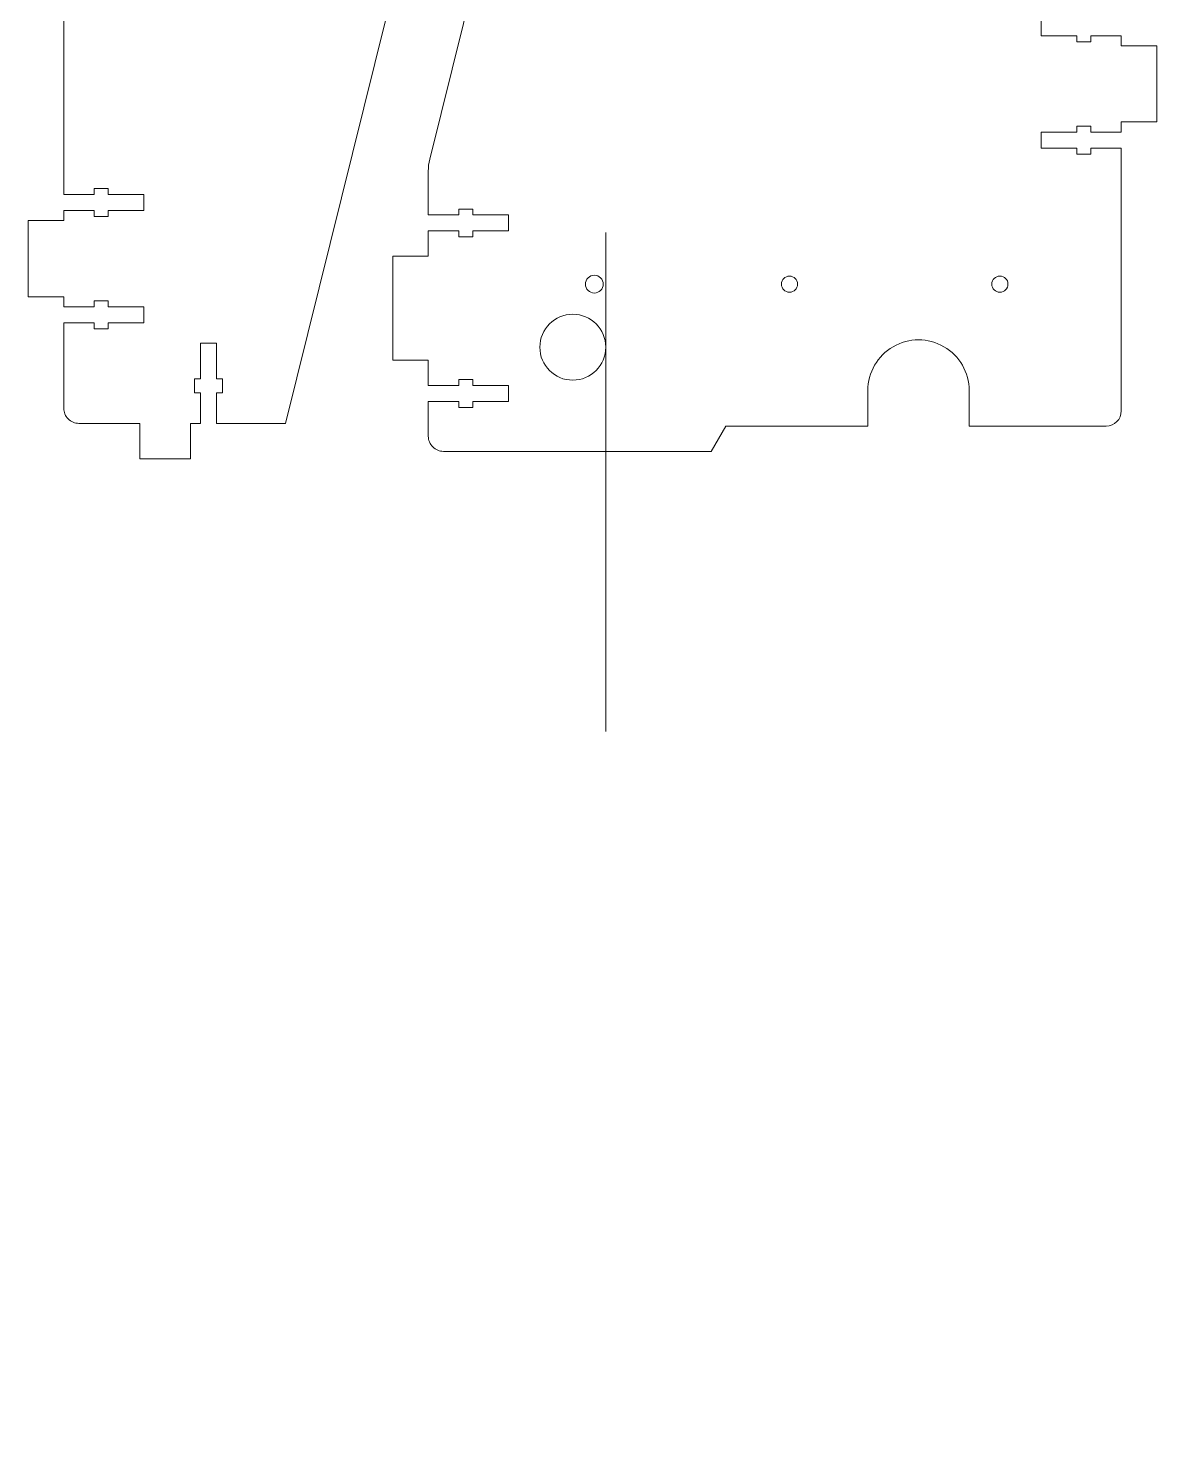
# Model space of a CAD drawing. Header units: millimetres. Extents: x -297 to 156, y -413 to 413.
# Drawn here: x -297.3 to -74.7, y -413.4 to -135.1 of the extents above; entities that cross this region are included whole.
import ezdxf

# ---------------------------------------------------------------- set-up
doc = ezdxf.new("R2010")
doc.units = ezdxf.units.MM
doc.header["$MEASUREMENT"] = 0
doc.layers.add('Layer 1', color=7, linetype='Continuous')

msp = doc.modelspace()

# ---------------------------------------------------------------- linework, layer by layer
at = {"layer": 'Layer 1', "lineweight": 9}
for points in [[(-125.4357, 212.6329), (-125.4357, 212.6329), (-218.1047, -160.8811), (-218.1047, -160.8811)], [(-246.5779, -213.0415), (-246.5779, -213.0415), (-153.9089, 160.4725), (-153.9089, 160.4725)], [(-290.3146, 133.0085), (-290.3146, 133.0085), (-290.3146, -167.8915), (-290.3146, -167.8915)], [(-97.499, -133.4171), (-97.499, -133.4171), (-97.499, -136.5671), (-97.499, -136.5671)], [(-97.499, -136.5671), (-97.499, -136.5671), (-90.499, -136.5671), (-90.499, -136.5671)], [(-90.499, -136.5671), (-90.499, -136.5671), (-90.499, -137.7421), (-90.499, -137.7421)], [(-90.499, -137.7421), (-90.499, -137.7421), (-87.699, -137.7421), (-87.699, -137.7421)], [(-87.699, -137.7421), (-87.699, -137.7421), (-87.699, -136.5671), (-87.699, -136.5671)], [(-87.699, -136.5671), (-87.699, -136.5671), (-81.699, -136.5671), (-81.699, -136.5671)], [(-81.699, -138.5671), (-81.699, -138.5671), (-81.699, -136.5671), (-81.699, -136.5671)], [(-74.699, -138.5671), (-74.699, -138.5671), (-81.699, -138.5671), (-81.699, -138.5671)], [(-74.699, -138.5671), (-74.699, -138.5671), (-74.699, -153.5671), (-74.699, -153.5671)], [(-90.499, -155.5671), (-90.499, -155.5671), (-97.499, -155.5671), (-97.499, -155.5671)], [(-97.499, -155.5671), (-97.499, -155.5671), (-97.499, -158.7171), (-97.499, -158.7171)], [(-87.699, -154.3921), (-87.699, -154.3921), (-90.499, -154.3921), (-90.499, -154.3921)], [(-90.499, -154.3921), (-90.499, -154.3921), (-90.499, -155.5671), (-90.499, -155.5671)], [(-87.699, -155.5671), (-87.699, -155.5671), (-87.699, -154.3921), (-87.699, -154.3921)], [(-81.699, -155.5671), (-81.699, -155.5671), (-87.699, -155.5671), (-87.699, -155.5671)], [(-74.699, -153.5671), (-74.699, -153.5671), (-81.699, -153.5671), (-81.699, -153.5671)], [(-81.699, -155.5671), (-81.699, -155.5671), (-81.699, -153.5671), (-81.699, -153.5671)], [(-218.1047, -160.8811), (-218.3002, -161.6688), (-218.399, -162.4775), (-218.399, -163.2891)], [(-97.499, -158.7171), (-97.499, -158.7171), (-90.499, -158.7171), (-90.499, -158.7171)], [(-90.499, -158.7171), (-90.499, -158.7171), (-90.499, -159.8921), (-90.499, -159.8921)], [(-90.499, -159.8921), (-90.499, -159.8921), (-87.699, -159.8921), (-87.699, -159.8921)], [(-87.699, -159.8921), (-87.699, -159.8921), (-87.699, -158.7171), (-87.699, -158.7171)], [(-87.699, -158.7171), (-87.699, -158.7171), (-81.699, -158.7171), (-81.699, -158.7171)], [(-81.699, -210.5671), (-81.699, -210.5671), (-81.699, -158.7171), (-81.699, -158.7171)], [(-218.399, -163.2891), (-218.399, -163.2891), (-218.399, -171.9171), (-218.399, -171.9171)], [(-281.5146, -166.7165), (-281.5146, -166.7165), (-284.3146, -166.7165), (-284.3146, -166.7165)], [(-284.3146, -166.7165), (-284.3146, -166.7165), (-284.3146, -167.8915), (-284.3146, -167.8915)], [(-281.5146, -167.8915), (-281.5146, -167.8915), (-281.5146, -166.7165), (-281.5146, -166.7165)], [(-284.3146, -167.8915), (-284.3146, -167.8915), (-290.3146, -167.8915), (-290.3146, -167.8915)], [(-274.5146, -167.8915), (-274.5146, -167.8915), (-281.5146, -167.8915), (-281.5146, -167.8915)], [(-274.5146, -171.0415), (-274.5146, -171.0415), (-274.5146, -167.8915), (-274.5146, -167.8915)], [(-290.3146, -171.0415), (-290.3146, -171.0415), (-290.3146, -173.0415), (-290.3146, -173.0415)], [(-290.3146, -171.0415), (-290.3146, -171.0415), (-284.3146, -171.0415), (-284.3146, -171.0415)], [(-284.3146, -171.0415), (-284.3146, -171.0415), (-284.3146, -172.2165), (-284.3146, -172.2165)], [(-284.3146, -172.2165), (-284.3146, -172.2165), (-281.5146, -172.2165), (-281.5146, -172.2165)], [(-281.5146, -172.2165), (-281.5146, -172.2165), (-281.5146, -171.0415), (-281.5146, -171.0415)], [(-281.5146, -171.0415), (-281.5146, -171.0415), (-274.5146, -171.0415), (-274.5146, -171.0415)], [(-212.399, -171.9171), (-212.399, -171.9171), (-218.399, -171.9171), (-218.399, -171.9171)], [(-209.599, -170.7421), (-209.599, -170.7421), (-212.399, -170.7421), (-212.399, -170.7421)], [(-212.399, -170.7421), (-212.399, -170.7421), (-212.399, -171.9171), (-212.399, -171.9171)], [(-209.599, -171.9171), (-209.599, -171.9171), (-209.599, -170.7421), (-209.599, -170.7421)], [(-202.599, -171.9171), (-202.599, -171.9171), (-209.599, -171.9171), (-209.599, -171.9171)], [(-202.599, -175.0671), (-202.599, -175.0671), (-202.599, -171.9171), (-202.599, -171.9171)], [(-297.3146, -188.0415), (-297.3146, -188.0415), (-297.3146, -173.0415), (-297.3146, -173.0415)], [(-297.3146, -173.0415), (-297.3146, -173.0415), (-290.3146, -173.0415), (-290.3146, -173.0415)], [(-218.399, -175.0671), (-218.399, -175.0671), (-218.399, -180.0671), (-218.399, -180.0671)], [(-218.399, -175.0671), (-218.399, -175.0671), (-212.399, -175.0671), (-212.399, -175.0671)], [(-212.399, -175.0671), (-212.399, -175.0671), (-212.399, -176.2421), (-212.399, -176.2421)], [(-209.599, -176.2421), (-209.599, -176.2421), (-209.599, -175.0671), (-209.599, -175.0671)], [(-209.599, -175.0671), (-209.599, -175.0671), (-202.599, -175.0671), (-202.599, -175.0671)], [(-212.399, -176.2421), (-212.399, -176.2421), (-209.599, -176.2421), (-209.599, -176.2421)], [(-225.399, -180.0671), (-225.399, -180.0671), (-225.399, -200.5671), (-225.399, -200.5671)], [(-218.399, -180.0671), (-218.399, -180.0671), (-225.399, -180.0671), (-225.399, -180.0671)], [(-297.3146, -188.0415), (-297.3146, -188.0415), (-290.3146, -188.0415), (-290.3146, -188.0415)], [(-290.3146, -188.0415), (-290.3146, -188.0415), (-290.3146, -190.0415), (-290.3146, -190.0415)], [(-281.5146, -188.8665), (-281.5146, -188.8665), (-284.3146, -188.8665), (-284.3146, -188.8665)], [(-284.3146, -188.8665), (-284.3146, -188.8665), (-284.3146, -190.0415), (-284.3146, -190.0415)], [(-281.5146, -190.0415), (-281.5146, -190.0415), (-281.5146, -188.8665), (-281.5146, -188.8665)], [(-284.3146, -190.0415), (-284.3146, -190.0415), (-290.3146, -190.0415), (-290.3146, -190.0415)], [(-274.5146, -190.0415), (-274.5146, -190.0415), (-281.5146, -190.0415), (-281.5146, -190.0415)], [(-274.5146, -193.1915), (-274.5146, -193.1915), (-274.5146, -190.0415), (-274.5146, -190.0415)], [(-290.3146, -193.1915), (-290.3146, -193.1915), (-284.3146, -193.1915), (-284.3146, -193.1915)], [(-290.3146, -193.1915), (-290.3146, -193.1915), (-290.3146, -210.0415), (-290.3146, -210.0415)], [(-284.3146, -193.1915), (-284.3146, -193.1915), (-284.3146, -194.3665), (-284.3146, -194.3665)], [(-284.3146, -194.3665), (-284.3146, -194.3665), (-281.5146, -194.3665), (-281.5146, -194.3665)], [(-281.5146, -194.3665), (-281.5146, -194.3665), (-281.5146, -193.1915), (-281.5146, -193.1915)], [(-281.5146, -193.1915), (-281.5146, -193.1915), (-274.5146, -193.1915), (-274.5146, -193.1915)], [(-260.1646, -197.2415), (-260.1646, -197.2415), (-263.3146, -197.2415), (-263.3146, -197.2415)], [(-263.3146, -197.2415), (-263.3146, -197.2415), (-263.3146, -204.2415), (-263.3146, -204.2415)], [(-260.1646, -204.2415), (-260.1646, -204.2415), (-260.1646, -197.2415), (-260.1646, -197.2415)], [(-225.399, -200.5671), (-225.399, -200.5671), (-218.399, -200.5671), (-218.399, -200.5671)], [(-218.399, -200.5671), (-218.399, -200.5671), (-218.399, -205.5671), (-218.399, -205.5671)], [(-263.3146, -204.2415), (-263.3146, -204.2415), (-264.4896, -204.2415), (-264.4896, -204.2415)], [(-264.4896, -204.2415), (-264.4896, -204.2415), (-264.4896, -207.0415), (-264.4896, -207.0415)], [(-258.9896, -204.2415), (-258.9896, -204.2415), (-260.1646, -204.2415), (-260.1646, -204.2415)], [(-258.9896, -207.0415), (-258.9896, -207.0415), (-258.9896, -204.2415), (-258.9896, -204.2415)], [(-212.399, -205.5671), (-212.399, -205.5671), (-218.399, -205.5671), (-218.399, -205.5671)], [(-209.599, -204.3921), (-209.599, -204.3921), (-212.399, -204.3921), (-212.399, -204.3921)], [(-212.399, -204.3921), (-212.399, -204.3921), (-212.399, -205.5671), (-212.399, -205.5671)], [(-209.599, -205.5671), (-209.599, -205.5671), (-209.599, -204.3921), (-209.599, -204.3921)], [(-202.599, -205.5671), (-202.599, -205.5671), (-209.599, -205.5671), (-209.599, -205.5671)], [(-202.599, -208.7171), (-202.599, -208.7171), (-202.599, -205.5671), (-202.599, -205.5671)], [(-264.4896, -207.0415), (-264.4896, -207.0415), (-263.3146, -207.0415), (-263.3146, -207.0415)], [(-263.3146, -207.0415), (-263.3146, -207.0415), (-263.3146, -213.0415), (-263.3146, -213.0415)], [(-260.1646, -213.0415), (-260.1646, -213.0415), (-260.1646, -207.0415), (-260.1646, -207.0415)], [(-260.1646, -207.0415), (-260.1646, -207.0415), (-258.9896, -207.0415), (-258.9896, -207.0415)], [(-218.399, -208.7171), (-218.399, -208.7171), (-218.399, -215.5671), (-218.399, -215.5671)], [(-218.399, -208.7171), (-218.399, -208.7171), (-212.399, -208.7171), (-212.399, -208.7171)], [(-212.399, -208.7171), (-212.399, -208.7171), (-212.399, -209.8921), (-212.399, -209.8921)], [(-209.599, -209.8921), (-209.599, -209.8921), (-209.599, -208.7171), (-209.599, -208.7171)], [(-209.599, -208.7171), (-209.599, -208.7171), (-202.599, -208.7171), (-202.599, -208.7171)], [(-131.699, -213.5671), (-131.699, -213.5671), (-131.699, -206.5671), (-131.699, -206.5671)], [(-111.699, -206.5671), (-111.699, -206.5671), (-111.699, -213.5671), (-111.699, -213.5671)], [(-212.399, -209.8921), (-212.399, -209.8921), (-209.599, -209.8921), (-209.599, -209.8921)], [(-84.699, -213.5671), (-83.0421, -213.5671), (-81.699, -212.224), (-81.699, -210.5671)], [(-287.3146, -213.0415), (-287.3146, -213.0415), (-275.3146, -213.0415), (-275.3146, -213.0415)], [(-275.3146, -213.0415), (-275.3146, -213.0415), (-275.3146, -220.0415), (-275.3146, -220.0415)], [(-265.3146, -213.0415), (-265.3146, -213.0415), (-263.3146, -213.0415), (-263.3146, -213.0415)], [(-265.3146, -220.0415), (-265.3146, -220.0415), (-265.3146, -213.0415), (-265.3146, -213.0415)], [(-260.1646, -213.0415), (-260.1646, -213.0415), (-246.5779, -213.0415), (-246.5779, -213.0415)], [(-159.699, -213.5671), (-159.699, -213.5671), (-162.5857, -218.5671), (-162.5857, -218.5671)], [(-131.699, -213.5671), (-131.699, -213.5671), (-159.699, -213.5671), (-159.699, -213.5671)], [(-84.699, -213.5671), (-84.699, -213.5671), (-111.699, -213.5671), (-111.699, -213.5671)], [(-215.399, -218.5671), (-215.399, -218.5671), (-162.5857, -218.5671), (-162.5857, -218.5671)], [(-275.3146, -220.0415), (-275.3146, -220.0415), (-265.3146, -220.0415), (-265.3146, -220.0415)]]:
    msp.add_open_spline(points, degree=3, dxfattribs=at)
for points, knots in [([(-183.3952, -198.0119), (-183.3952, -194.4221), (-186.3053, -191.512), (-189.8952, -191.5119), (-189.8952, -191.5119), (-193.485, -191.5119), (-196.3952, -194.4221), (-196.3952, -198.0119), (-196.3952, -198.0119), (-196.3952, -201.6018), (-193.4851, -204.5119), (-189.8952, -204.5119), (-189.8952, -204.5119), (-186.3054, -204.512), (-183.3952, -201.6018), (-183.3952, -198.012), (-183.3952, -90.318), (-183.3952, -413.3999), (-183.3952, -198.0119)], [0, 0, 0, 0, 0.2, 0.2, 0.2, 0.2, 0.4, 0.4, 0.4, 0.4, 0.6, 0.6, 0.6, 0.6, 1, 1, 1, 1.0001, 1.0001, 1.0001, 1.0001]), ([(-183.899, -185.5671), (-183.899, -184.6006), (-184.6825, -183.8171), (-185.649, -183.8171), (-185.649, -183.8171), (-186.6155, -183.8171), (-187.399, -184.6006), (-187.399, -185.5671), (-187.399, -185.5671), (-187.399, -186.5336), (-186.6155, -187.3171), (-185.649, -187.3171), (-185.649, -187.3171), (-184.6825, -187.3171), (-183.899, -186.5336), (-183.899, -185.5671)], [0, 0, 0, 0, 0.2, 0.2, 0.2, 0.2, 0.4, 0.4, 0.4, 0.4, 0.6, 0.6, 0.6, 0.6, 1, 1, 1, 1]), ([(-145.549, -185.5671), (-145.549, -184.6835), (-146.2653, -183.9671), (-147.149, -183.9671), (-147.149, -183.9671), (-148.0326, -183.9671), (-148.749, -184.6835), (-148.749, -185.5671), (-148.749, -185.5671), (-148.749, -186.4508), (-148.0326, -187.1671), (-147.149, -187.1671), (-147.149, -187.1671), (-146.2653, -187.1671), (-145.549, -186.4508), (-145.549, -185.5671)], [0, 0, 0, 0, 0.2, 0.2, 0.2, 0.2, 0.4, 0.4, 0.4, 0.4, 0.6, 0.6, 0.6, 0.6, 1, 1, 1, 1]), ([(-104.049, -185.5671), (-104.049, -184.6835), (-104.7653, -183.9671), (-105.649, -183.9671), (-105.649, -183.9671), (-106.5326, -183.9671), (-107.249, -184.6835), (-107.249, -185.5671), (-107.249, -185.5671), (-107.249, -186.4508), (-106.5326, -187.1671), (-105.649, -187.1671), (-105.649, -187.1671), (-104.7653, -187.1671), (-104.049, -186.4508), (-104.049, -185.5671)], [0, 0, 0, 0, 0.2, 0.2, 0.2, 0.2, 0.4, 0.4, 0.4, 0.4, 0.6, 0.6, 0.6, 0.6, 1, 1, 1, 1]), ([(-111.699, -206.5671), (-111.699, -202.9945), (-113.605, -199.6932), (-116.699, -197.9069), (-116.699, -197.9069), (-119.793, -196.1205), (-123.605, -196.1205), (-126.699, -197.9069), (-126.699, -197.9069), (-129.793, -199.6932), (-131.699, -202.9945), (-131.699, -206.5671)], [0, 0, 0, 0, 0.25, 0.25, 0.25, 0.25, 0.5, 0.5, 0.5, 0.5, 1, 1, 1, 1]), ([(-290.3146, -210.0415), (-290.3146, -210.8371), (-289.9986, -211.6002), (-289.436, -212.1628), (-289.436, -212.1628), (-288.8733, -212.7254), (-288.1103, -213.0415), (-287.3146, -213.0415)], [0, 0, 0, 0, 0.33333333, 0.33333333, 0.33333333, 0.33333333, 1, 1, 1, 1]), ([(-218.399, -215.5671), (-218.399, -216.3628), (-218.0829, -217.1258), (-217.5203, -217.6884), (-217.5203, -217.6884), (-216.9577, -218.251), (-216.1946, -218.5671), (-215.399, -218.5671)], [0, 0, 0, 0, 0.33333333, 0.33333333, 0.33333333, 0.33333333, 1, 1, 1, 1])]:
    msp.add_open_spline(points, degree=3, knots=knots, dxfattribs=at)

doc.saveas('drawing.dxf')
